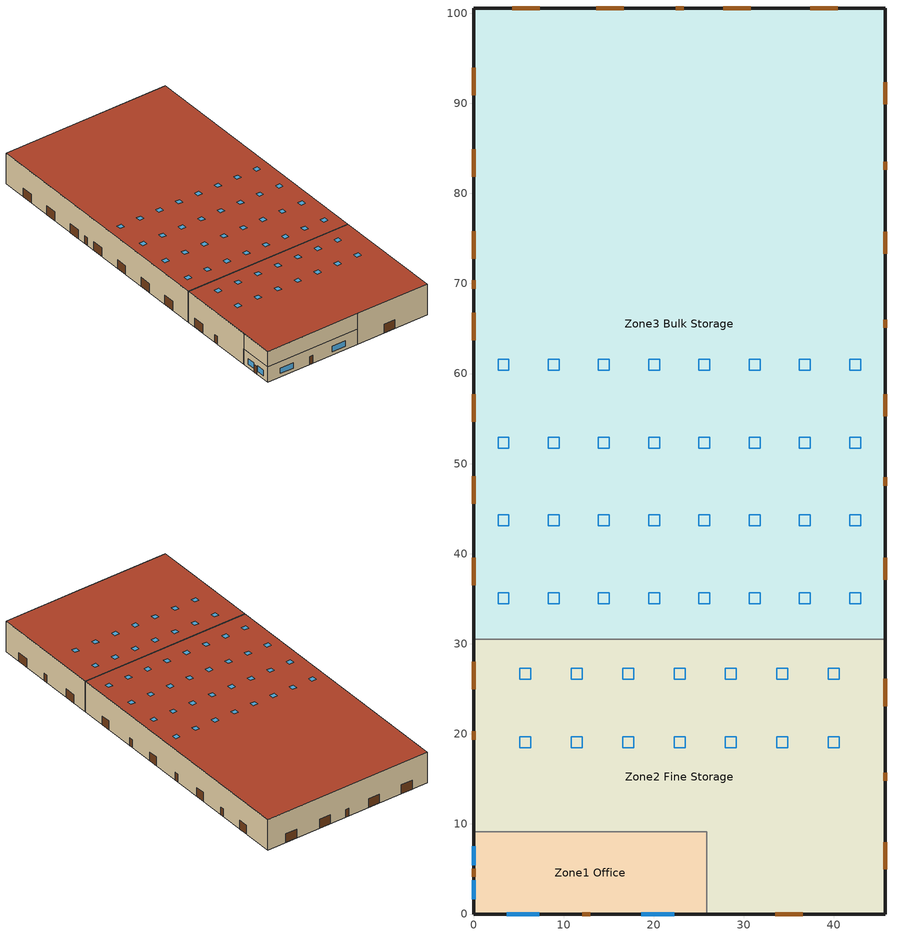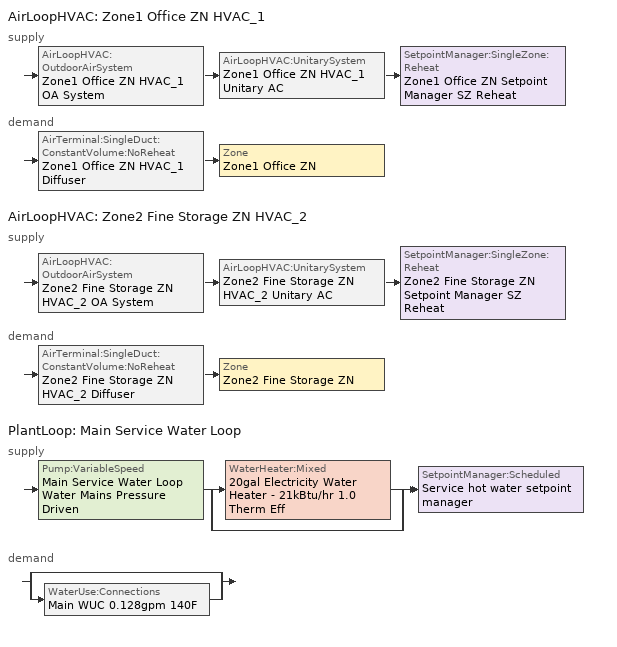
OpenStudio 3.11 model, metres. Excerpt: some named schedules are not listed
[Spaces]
Zone3 Bulk Storage
 floor ground (Foundation F 1.26W/m*K Perim 185.92m Area 3204.84m2): 45.72,100.58 45.72,30.48 0,30.48 0,100.58 z0
 wall outside: 45.72,30.48 45.72,100.58 0,100.58 0,30.48 z0:8.53
 wall to Zone2 Fine Storage: 45.72,30.48 0,30.48 z0:8.53
 door: 0,93.95 0,90.9 / 0,84.88 0,81.83 / 0,75.82 0,72.77 / 0,66.75 0,63.7 / 0,57.68 0,54.63 / 0,48.61 0,45.57 / 0,39.55 0,36.5 / 45.72,37.09 45.72,39.53 / 45.72,55.27 45.72,57.71 / 45.72,73.32 45.72,75.75 / 45.72,89.89 45.72,92.33 / 40.44,100.58 37.39,100.58 / 30.77,100.58 27.72,100.58 / 16.69,100.58 13.64,100.58 / 7.32,100.58 4.27,100.58 z0:2.44; 45.72,47.55 45.72,48.46 / 45.72,65.07 45.72,65.99 / 45.72,82.6 45.72,83.51 / 23.35,100.58 22.44,100.58 / 0,70.35 0,69.43 z0:2.13
 roof outside: 45.72,30.48 45.72,100.58 0,100.58 0,30.48 z8.53
 skylight: 37.4,51.71 37.4,52.93 36.18,52.93 36.18,51.71 z8.53; 9.51,51.71 9.51,52.93 8.29,52.93 8.29,51.71 z8.53; 42.97,60.35 42.97,61.57 41.76,61.57 41.76,60.35 z8.53; 20.66,34.44 20.66,35.66 19.44,35.66 19.44,34.44 z8.53; 42.97,43.08 42.97,44.3 41.76,44.3 41.76,43.08 z8.53; 26.24,51.71 26.24,52.93 25.02,52.93 25.02,51.71 z8.53; 20.66,43.08 20.66,44.3 19.44,44.3 19.44,43.08 z8.53; 31.82,34.44 31.82,35.66 30.6,35.66 30.6,34.44 z8.53; 31.82,60.35 31.82,61.57 30.6,61.57 30.6,60.35 z8.53; 26.24,34.44 26.24,35.66 25.02,35.66 25.02,34.44 z8.53; 15.09,34.44 15.09,35.66 13.87,35.66 13.87,34.44 z8.53; 9.51,34.44 9.51,35.66 8.29,35.66 8.29,34.44 z8.53; 37.4,34.44 37.4,35.66 36.18,35.66 36.18,34.44 z8.53; 15.09,51.71 15.09,52.93 13.87,52.93 13.87,51.71 z8.53; 31.82,43.08 31.82,44.3 30.6,44.3 30.6,43.08 z8.53; 37.4,60.35 37.4,61.57 36.18,61.57 36.18,60.35 z8.53; 42.97,51.71 42.97,52.93 41.76,52.93 41.76,51.71 z8.53; 42.97,34.44 42.97,35.66 41.76,35.66 41.76,34.44 z8.53; 20.66,60.35 20.66,61.57 19.44,61.57 19.44,60.35 z8.53; 26.24,43.08 26.24,44.3 25.02,44.3 25.02,43.08 z8.53; 3.93,51.71 3.93,52.93 2.71,52.93 2.71,51.71 z8.53; 9.51,43.08 9.51,44.3 8.29,44.3 8.29,43.08 z8.53; 9.51,60.35 9.51,61.57 8.29,61.57 8.29,60.35 z8.53; 3.93,43.08 3.93,44.3 2.71,44.3 2.71,43.08 z8.53; 3.93,34.44 3.93,35.66 2.71,35.66 2.71,34.44 z8.53; 20.66,51.71 20.66,52.93 19.44,52.93 19.44,51.71 z8.53; 15.09,43.08 15.09,44.3 13.87,44.3 13.87,43.08 z8.53; 37.4,43.08 37.4,44.3 36.18,44.3 36.18,43.08 z8.53; 31.82,51.71 31.82,52.93 30.6,52.93 30.6,51.71 z8.53; 3.93,60.35 3.93,61.57 2.71,61.57 2.71,60.35 z8.53; 15.09,60.35 15.09,61.57 13.87,61.57 13.87,60.35 z8.53; 26.24,60.35 26.24,61.57 25.02,61.57 25.02,60.35 z8.53
Zone2 Fine Storage
 floor to Zone1 Office: 0,0 0,9.14 25.91,9.14 25.91,0 z4.27
 floor ground (Foundation F 1.26W/m*K Perim 71.62m Area 1156.53m2): 45.72,30.48 45.72,0 25.91,0 25.91,9.14 0,9.14 0,30.48 z0
 wall outside: 0,30.48 0,9.14 / 25.91,0 45.72,0 45.72,30.48 z0:8.53; 0,9.14 0,0 25.91,0 z4.27:8.53
 wall to Zone1 Office: 0,9.14 25.91,9.14 25.91,0 z0:4.27
 door: 33.48,0 36.53,0 / 45.72,4.94 45.72,7.99 / 45.72,23.09 45.72,26.14 / 0,28.02 0,24.97 z0:2.44; 0,20.27 0,19.35 / 45.72,14.78 45.72,15.7 z0:2.13
 roof outside: 45.72,0 45.72,30.48 0,30.48 0,0 z8.53
 skylight: 40.61,26.06 40.61,27.28 39.4,27.28 39.4,26.06 z8.53; 17.75,26.06 17.75,27.28 16.54,27.28 16.54,26.06 z8.53; 17.75,18.44 17.75,19.66 16.54,19.66 16.54,18.44 z8.53; 40.61,18.44 40.61,19.66 39.4,19.66 39.4,18.44 z8.53; 6.32,26.06 6.32,27.28 5.11,27.28 5.11,26.06 z8.53; 12.04,26.06 12.04,27.28 10.82,27.28 10.82,26.06 z8.53; 23.47,18.44 23.47,19.66 22.25,19.66 22.25,18.44 z8.53; 6.32,18.44 6.32,19.66 5.11,19.66 5.11,18.44 z8.53; 29.18,26.06 29.18,27.28 27.97,27.28 27.97,26.06 z8.53; 23.47,26.06 23.47,27.28 22.25,27.28 22.25,26.06 z8.53; 29.18,18.44 29.18,19.66 27.97,19.66 27.97,18.44 z8.53; 34.9,26.06 34.9,27.28 33.68,27.28 33.68,26.06 z8.53; 12.04,18.44 12.04,19.66 10.82,19.66 10.82,18.44 z8.53; 34.9,18.44 34.9,19.66 33.68,19.66 33.68,18.44 z8.53
Zone1 Office
 floor ground (Foundation F 1.26W/m*K Perim 35.05m Area 236.88m2): 25.91,9.14 25.91,0 0,0 0,9.14 z0
 wall outside: 0,9.14 0,0 25.91,0 z0:4.27
 window: 0,7.52 0,5.39 / 18.59,0 22.25,0 / 3.66,0 7.31,0 / 0,3.76 0,1.62 z0.91:2.44
 door: 12.04,0 12.95,0 / 0,5.03 0,4.11 z0:2.13
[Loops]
AirLoopHVAC 'Zone1 Office ZN HVAC_1'
 supply: AirLoopHVAC:OutdoorAirSystem 'Zone1 Office ZN HVAC_1 OA System' > AirLoopHVAC:UnitarySystem 'Zone1 Office ZN HVAC_1 Unitary AC' > SetpointManager:SingleZone:Reheat 'Zone1 Office ZN Setpoint Manager SZ Reheat'
 demand: AirTerminal:SingleDuct:ConstantVolume:NoReheat 'Zone1 Office ZN HVAC_1 Diffuser' > Zone 'Zone1 Office ZN'
AirLoopHVAC 'Zone2 Fine Storage ZN HVAC_2'
 supply: AirLoopHVAC:OutdoorAirSystem 'Zone2 Fine Storage ZN HVAC_2 OA System' > AirLoopHVAC:UnitarySystem 'Zone2 Fine Storage ZN HVAC_2 Unitary AC' > SetpointManager:SingleZone:Reheat 'Zone2 Fine Storage ZN Setpoint Manager SZ Reheat'
 demand: AirTerminal:SingleDuct:ConstantVolume:NoReheat 'Zone2 Fine Storage ZN HVAC_2 Diffuser' > Zone 'Zone2 Fine Storage ZN'
PlantLoop 'Main Service Water Loop'
 supply: Pump:VariableSpeed 'Main Service Water Loop Water Mains Pressure Driven' > split
  | WaterHeater:Mixed '20gal Electricity Water Heater - 21kBtu/hr 1.0 Therm Eff'
  | bypass
  join > SetpointManager:Scheduled 'Service hot water setpoint manager'
 demand: split
  | bypass
  | WaterUse:Connections 'Main WUC 0.128gpm 140F'
[ClimateZones]
Climate Zone Institution Name 1=ASHRAE; Climate Zone Document Name 1=ANSI/ASHRAE Standard 169; Climate Zone Document Year 1=2006; Climate Zone Value 1=3A
[Building]
-Warehouse-ASHRAE 169-2013-3A created: 2026-08-11 16:37:58 -0400: North Axis {deg}=90; Default Construction Set=90.1-2010 - Warehouse - ASHRAE 169-2013-3A; Standards Number of Stories=1; Standards Number of Above Ground Stories=1; Standards Building Type=Warehouse
[Site]
Atlanta-Hartsfield Jackson Intl AP_GA_USA: Latitude {deg}=33.63; Longitude {deg}=-84.43; Time Zone {hr}=-5; Elevation {m}=308
[SizingPeriod:DesignDay] Barometric Pressure {Pa}=97621; Rain Indicator=No; Snow Indicator=No; Day of Month=21; Daylight Saving Time Indicator=No; Humidity Condition Type=Wetbulb; Dry-Bulb Temperature Range Modifier Type=DefaultMultipliers
Name | Maximum Dry-Bulb Temperature {C} | Daily Dry-Bulb Temperature Range {deltaC} | Wind Speed {m/s} | Wind Direction {deg} | Month | Day Type | Wetbulb or DewPoint at Maximum Dry-Bulb {C} | Solar Model Indicator | ASHRAE Clear Sky Optical Depth for Beam Irradiance | ASHRAE Clear Sky Optical Depth for Diffuse Irradiance | Sky Clearness
Atlanta-Hartsfield.Jackson.Intl.AP_GA_USA Ann Clg .4% Condns DB=>MWB | 34.4 | 9.5 | 4 | 300 | 7 | SummerDesignDay | 23.5 | ASHRAETau | 0.556 | 1.779
Atlanta-Hartsfield.Jackson.Intl.AP_GA_USA Ann Clg .4% Condns WB=>MDB | 31.2 | 9.5 | 4 | 300 | 7 | SummerDesignDay | 25.1 | ASHRAETau | 0.556 | 1.779
Atlanta-Hartsfield.Jackson.Intl.AP_GA_USA Ann Htg 99.6% Condns DB | -6.3 | 0 | 5.3 | 320 | 1 | WinterDesignDay | -6.3 | ASHRAEClearSky |  |  | 0
[Site:WaterMainsTemperature]
Calculation Method=Correlation; Annual Average Outdoor Air Temperature {C}=16.6; Maximum Difference In Monthly Average Outdoor Air Temperatures {deltaC}=22.5; Temperature Multiplier=1; Temperature Offset {deltaC}=0
[Site:GroundTemperature:Shallow]
10.8, 7.3, 6.4, 7.2, 11.9, 17.2, 22.2, 25.8, 26.8, 25.1, 21.1, 15.9
[Site:GroundTemperature:Deep]
16, 13.5, 11.9, 11.4, 12.4, 14.5, 17.1, 19.6, 21.4, 21.8, 20.8, 18.7
[Site:GroundTemperature:FCfactorMethod]
January Ground Temperature {C}=16; February Ground Temperature {C}=11.9; March Ground Temperature {C}=7.7; April Ground Temperature {C}=4; May Ground Temperature {C}=7.9; June Ground Temperature {C}=13.8; July Ground Temperature {C}=17.2; August Ground Temperature {C}=20.8; September Ground Temperature {C}=24.8; October Ground Temperature {C}=26.1; November Ground Temperature {C}=26.5; December Ground Temperature {C}=22.5
[Material:NoMass] Thermal Absorptance=0.9; Solar Absorptance=0.7
Name | Roughness | Thermal Resistance {m2-K/W} | Visible Absorptance
CP02 CARPET PAD | VeryRough | 0.21648 | 0.8
Typical Insulation R-6.78; Typical Insulation R-6.78 1; Typical Insulation R-6.78 2; Typical Insulation R-6.78 3 | Smooth | 1.19347 | 0.7
Typical Carpet Pad | Smooth | 0.21648 | 0.8
Typical Insulation R-7.55; Typical Insulation R-7.55 1 | Smooth | 1.3294 | 0.7
Typical Insulation R-9.53; Typical Insulation R-9.53 1 | Smooth | 1.67819 | 0.7
Typical Insulation R-0.58; Typical Insulation R-0.58 1; Typical Insulation R-0.58 2; Typical Insulation R-0.58 3 | Smooth | 0.101892 | 0.7
Typical Insulation R-0.01; Typical Insulation R-0.01 1; Typical Insulation R-0.01 2; Typical Insulation R-0.01 3 | Smooth | 0.001 | 0.7
Typical Insulation R-10.6; Typical Insulation R-10.6 1 | Smooth | 1.86745 | 0.7
Typical Insulation R-17.4; Typical Insulation R-17.4 1 | Smooth | 3.06462 | 0.7
[Material]
Name | Roughness | Thickness {m} | Conductivity {W/m-K} | Density {kg/m3} | Specific Heat {J/kg-K} | Thermal Absorptance | Solar Absorptance | Visible Absorptance
100mm Normalweight concrete floor | MediumSmooth | 0.1016 | 2.31 | 2322 | 832
G01 13mm gypsum board | Smooth | 0.0127 | 0.16 | 800 | 1090 | 0.9 | 0.7 | 0.5
4 in. Normalweight Concrete Floor | MediumRough | 0.1016 | 2.31 | 2322 | 832 | 0.9 | 0.7 | 0.7
Metal Siding | Smooth | 0.0015 | 44.96 | 7688.86 | 410 | 0.9 | 0.7 | 0.7
1/2IN Gypsum | Smooth | 0.0127 | 0.16 | 784.9 | 830 | 0.9 | 0.4 | 0.4
Metal Roof Surface | Smooth | 0.0008 | 45.28 | 7824 | 500 | 0.9 | 0.7 | 0.7
6 in. Normalweight Concrete Floor | MediumRough | 0.1524 | 2.31 | 2322 | 832 | 0.9 | 0.7 | 0.7
8 in. Concrete Block Basement Wall | MediumRough | 0.2032 | 1.326 | 1842 | 912 | 0.9 | 0.7 | 0.7
G05 25mm wood | MediumSmooth | 0.0254 | 0.15 | 608 | 1630 | 0.9 | 0.5 | 0.5
Std Wood 6inch | MediumSmooth | 0.15 | 0.12 | 540 | 1210 | 0.9 | 0.7 | 0.7
[Construction:FfactorGroundFloor] F-Factor {W/m-K}=1.26344
Name | Area {m2} | PerimeterExposed {m}
Foundation F 1.26W/m*K Perim 35.05m Area 236.88m2 | 236.88 | 35.0503
Foundation F 1.26W/m*K Perim 71.62m Area 1156.53m2 | 1156.53 | 71.6245
Foundation F 1.26W/m*K Perim 185.92m Area 3204.84m2 | 3204.84 | 185.919
[DefaultConstructionSet] Interior Partition Construction=Typical Interior Partition
Name | Default Exterior Surface Constructions | Default Interior Surface Constructions | Default Ground Contact Surface Constructions | Default Exterior SubSurface Constructions | Default Interior SubSurface Constructions
90.1-2010 - Warehouse - ASHRAE 169-2013-3A | Default Surface Constructions 1 | Default Surface Constructions 2 | Default Surface Constructions 3 | Default Sub Surface Constructions 1 | Default Sub Surface Constructions 2
90.1-2010 - Warehouse - Bulk - ASHRAE 169-2013-3A | Default Surface Constructions 4 | Default Surface Constructions 5 | Default Surface Constructions 6 | Default Sub Surface Constructions 3 | Default Sub Surface Constructions 4
90.1-2010 - Warehouse - Fine - ASHRAE 169-2013-3A | Default Surface Constructions 7 | Default Surface Constructions 8 | Default Surface Constructions 9 | Default Sub Surface Constructions 5 | Default Sub Surface Constructions 6
90.1-2010 - Warehouse - Office - ASHRAE 169-2013-3A | Default Surface Constructions 10 | Default Surface Constructions 11 | Default Surface Constructions 12 | Default Sub Surface Constructions 7 | Default Sub Surface Constructions 8
[DefaultSurfaceConstructions]
Name | Floor Construction | Wall Construction | Roof Ceiling Construction
Default Surface Constructions 1 | Typical Insulated Exterior Mass Floor R-9.35 | Typical Insulated Metal Building Wall R-8.85 | Typical Insulated Metal Building Roof R-10.31
Default Surface Constructions 2; Default Surface Constructions 5; Default Surface Constructions 8; Default Surface Constructions 11 | Typical Interior Floor | Typical Interior Wall | Typical Interior Ceiling
Default Surface Constructions 3; Default Surface Constructions 6; Default Surface Constructions 9; Default Surface Constructions 12 | ext-slab | Typical Insulated Basement Mass Wall
Default Surface Constructions 4 | Typical Insulated Exterior Mass Floor R-9.35 1 | Typical Insulated Metal Building Wall R-8.85 1 | Typical Insulated Metal Building Roof R-10.31 1
Default Surface Constructions 7 | Typical Insulated Exterior Mass Floor R-9.35 2 | Typical Insulated Metal Building Wall R-11.9 | Typical Insulated Metal Building Roof R-18.18
Default Surface Constructions 10 | Typical Insulated Exterior Mass Floor R-9.35 3 | Typical Insulated Metal Building Wall R-11.9 1 | Typical Insulated Metal Building Roof R-18.18 1
[Construction]
Typical Insulated Exterior Mass Floor R-9.35: Typical Insulation R-6.78, 4 in. Normalweight Concrete Floor, Typical Carpet Pad
Typical Insulated Metal Building Wall R-8.85: Metal Siding, Typical Insulation R-7.55, 1/2IN Gypsum
Typical Insulated Metal Building Roof R-10.31: Metal Roof Surface, Typical Insulation R-9.53
Typical Interior Floor: 100mm Normalweight concrete floor, CP02 CARPET PAD
Typical Interior Wall: G01 13mm gypsum board, G01 13mm gypsum board
Typical Interior Ceiling: CP02 CARPET PAD, 100mm Normalweight concrete floor
ext-slab: 6 in. Normalweight Concrete Floor
Typical Insulated Basement Mass Wall: 8 in. Concrete Block Basement Wall
U 0.65 SHGC 0.25 Simple Glazing: U 0.65 SHGC 0.25 Simple Glazing
Typical Uninsulated Swinging Door R-1.43: Typical Insulation R-0.58
Typical Overhead Door R-0.86: Typical Insulation R-0.01
U 1.17 SHGC 0.39 Simple Glazing: U 1.17 SHGC 0.39 Simple Glazing
Typical Interior Window: Clear 3mm
Typical Interior Door; Typical Interior Partition: G05 25mm wood
Typical Insulated Exterior Mass Floor R-9.35 1: Typical Insulation R-6.78 1, 4 in. Normalweight Concrete Floor, Typical Carpet Pad
Typical Insulated Metal Building Wall R-8.85 1: Metal Siding, Typical Insulation R-7.55 1, 1/2IN Gypsum
Typical Insulated Metal Building Roof R-10.31 1: Metal Roof Surface, Typical Insulation R-9.53 1
Typical Uninsulated Swinging Door R-1.43 1: Typical Insulation R-0.58 1
Typical Overhead Door R-0.86 1: Typical Insulation R-0.01 1
Typical Insulated Exterior Mass Floor R-9.35 2: Typical Insulation R-6.78 2, 4 in. Normalweight Concrete Floor, Typical Carpet Pad
Typical Insulated Metal Building Wall R-11.9: Metal Siding, Typical Insulation R-10.6, 1/2IN Gypsum
Typical Insulated Metal Building Roof R-18.18: Metal Roof Surface, Typical Insulation R-17.4
Typical Uninsulated Swinging Door R-1.43 2: Typical Insulation R-0.58 2
Typical Overhead Door R-0.86 2: Typical Insulation R-0.01 2
Typical Insulated Exterior Mass Floor R-9.35 3: Typical Insulation R-6.78 3, 4 in. Normalweight Concrete Floor, Typical Carpet Pad
Typical Insulated Metal Building Wall R-11.9 1: Metal Siding, Typical Insulation R-10.6 1, 1/2IN Gypsum
Typical Insulated Metal Building Roof R-18.18 1: Metal Roof Surface, Typical Insulation R-17.4 1
Typical Uninsulated Swinging Door R-1.43 3: Typical Insulation R-0.58 3
Typical Overhead Door R-0.86 3: Typical Insulation R-0.01 3
InteriorFurnishings: Std Wood 6inch
[DefaultSubSurfaceConstructions]
Name | Fixed Window Construction | Operable Window Construction | Door Construction | Overhead Door Construction | Skylight Construction | Tubular Daylight Dome Construction | Tubular Daylight Diffuser Construction
Default Sub Surface Constructions 1 | U 0.65 SHGC 0.25 Simple Glazing | U 0.65 SHGC 0.25 Simple Glazing | Typical Uninsulated Swinging Door R-1.43 | Typical Overhead Door R-0.86 | U 1.17 SHGC 0.39 Simple Glazing | Typical Interior Window | Typical Interior Window
Default Sub Surface Constructions 2; Default Sub Surface Constructions 4; Default Sub Surface Constructions 6; Default Sub Surface Constructions 8 | Typical Interior Window | Typical Interior Window | Typical Interior Door
Default Sub Surface Constructions 3 | U 0.65 SHGC 0.25 Simple Glazing | U 0.65 SHGC 0.25 Simple Glazing | Typical Uninsulated Swinging Door R-1.43 1 | Typical Overhead Door R-0.86 1 | U 1.17 SHGC 0.39 Simple Glazing | Typical Interior Window | Typical Interior Window
Default Sub Surface Constructions 5 | U 0.65 SHGC 0.25 Simple Glazing | U 0.65 SHGC 0.25 Simple Glazing | Typical Uninsulated Swinging Door R-1.43 2 | Typical Overhead Door R-0.86 2 | U 1.17 SHGC 0.39 Simple Glazing | Typical Interior Window | Typical Interior Window
Default Sub Surface Constructions 7 | U 0.65 SHGC 0.25 Simple Glazing | U 0.65 SHGC 0.25 Simple Glazing | Typical Uninsulated Swinging Door R-1.43 3 | Typical Overhead Door R-0.86 3 | U 1.17 SHGC 0.39 Simple Glazing | Typical Interior Window | Typical Interior Window
[WindowMaterial:SimpleGlazingSystem] Visible Transmittance=0.81
Name | U-Factor {W/m2-K} | Solar Heat Gain Coefficient
U 0.65 SHGC 0.25 Simple Glazing | 3.69087 | 0.25
U 1.17 SHGC 0.39 Simple Glazing | 6.64357 | 0.39
[WindowMaterial:Glazing]
Clear 3mm: Optical Data Type=SpectralAverage; Thickness {m}=0.003; Solar Transmittance at Normal Incidence=0.837; Front Side Solar Reflectance at Normal Incidence=0.075; Back Side Solar Reflectance at Normal Incidence=0.075; Visible Transmittance at Normal Incidence=0.898; Front Side Visible Reflectance at Normal Incidence=0.081; Back Side Visible Reflectance at Normal Incidence=0.081; Infrared Transmittance at Normal Incidence=0; Front Side Infrared Hemispherical Emissivity=0.84; Back Side Infrared Hemispherical Emissivity=0.84; Conductivity {W/m-K}=0.9; Dirt Correction Factor for Solar and Visible Transmittance=1; Solar Diffusing=No
[Space] Building Story=Building Story 1; Part of Total Floor Area=Yes
Name | Space Type | Thermal Zone
Zone3 Bulk Storage | Warehouse Bulk | Zone3 Bulk Storage ZN
Zone2 Fine Storage | Warehouse Fine | Zone2 Fine Storage ZN
Zone1 Office | Warehouse Office | Zone1 Office ZN
[BuildingStory]
Building Story 1: Nominal Z Coordinate {m}=0
[SpaceType] Standards Building Type=Warehouse
Name | Default Construction Set | Default Schedule Set | Design Specification Outdoor Air Object | Standards Space Type
Warehouse Bulk | 90.1-2010 - Warehouse - Bulk - ASHRAE 169-2013-3A | Warehouse Bulk Schedule Set | Warehouse Bulk Ventilation | Bulk
Warehouse Fine | 90.1-2010 - Warehouse - Fine - ASHRAE 169-2013-3A | Warehouse Fine Schedule Set | Warehouse Fine Ventilation | Fine
Warehouse Office | 90.1-2010 - Warehouse - Office - ASHRAE 169-2013-3A | Warehouse Office Schedule Set | Warehouse Office Ventilation | Office
[Lights:Definition] Design Level Calculation Method=Watts/Area; Fraction Visible=0.18; Return Air Fraction=0
Name | Watts per Space Floor Area {W/m2} | Fraction Radiant
Warehouse Bulk Lights Definition | 6.24307 | 0.42
Warehouse Fine Lights Definition | 10.2257 | 0.42
Warehouse Office Lights Definition | 9.68752 | 0.37
[Lights] Fraction Replaceable=1
Name | Lights Definition | Space or SpaceType
Warehouse Bulk Lights | Warehouse Bulk Lights Definition | Warehouse Bulk
Warehouse Fine Lights | Warehouse Fine Lights Definition | Warehouse Fine
Warehouse Office Lights | Warehouse Office Lights Definition | Warehouse Office
[ElectricEquipment:Definition] Design Level Calculation Method=Watts/Area; Fraction Latent=0; Fraction Radiant=0; Fraction Lost=0
Name | Watts per Space Floor Area {W/m2}
Warehouse Bulk Elec Equip Definition | 2.55842
Warehouse Office Elec Equip Definition | 8.07293
[ElectricEquipment]
Name | Electric Equipment Definition | Space or SpaceType
Warehouse Bulk Elec Equip | Warehouse Bulk Elec Equip Definition | Warehouse Bulk
Warehouse Office Elec Equip | Warehouse Office Elec Equip Definition | Warehouse Office
[DesignSpecification:OutdoorAir] Outdoor Air Method=Sum; Outdoor Air Flow per Floor Area {m3/s-m2}=0.0003048
Name | Outdoor Air Flow per Person {m3/s-person}
Warehouse Bulk Ventilation; Warehouse Fine Ventilation
Warehouse Office Ventilation | 0.00235974
[DefaultScheduleSet] Number of People Schedule=Warehouse BLDG_OCC_SCH; People Activity Level Schedule=Warehouse Office Activity Schedule
Name | Lighting Schedule | Electric Equipment Schedule
Warehouse Bulk Schedule Set; Warehouse Fine Schedule Set | Warehouse BLDG_LIGHT_STORAGE_SCH | Warehouse Bldg Equip
Warehouse Office Schedule Set | Warehouse BLDG_LIGHT_OFFICE_SCH_2010 | Warehouse Office_Plug_SCH
[ThermostatSetpoint:DualSetpoint]
Name | Heating Setpoint Temperature Schedule | Cooling Setpoint Temperature Schedule
Warehouse Office Thermostat 1 | Warehouse HtgSetp | Warehouse ClgSetp
Warehouse Fine Thermostat 1 | Warehouse Fine Storage Heating Setpoint Schedule | Warehouse Fine Storage Cooling Setpoint Schedule
Warehouse Bulk Thermostat 1 | Warehouse Bulk Storage Heating Setpoint Schedule | Warehouse ClgSetp BulkStorage
[People:Definition]
Warehouse Office People Definition: Number of People Calculation Method=People/Area; People per Space Floor Area {person/m2}=0.0210973; Fraction Radiant=0.3; Thermal Comfort Model Type 1=AdaptiveASH55
[People]
Warehouse Office People: People Definition=Warehouse Office People Definition; Space or SpaceType=Warehouse Office; Work Efficiency Schedule=Work Efficiency Schedule; Clothing Insulation Calculation Method=ClothingInsulationSchedule; Clothing Insulation Schedule=Clothing Schedule; Air Velocity Schedule=Air Velocity Schedule; Multiplier=1
[SpaceInfiltration:DesignFlowRate] Density Basis=Outdoor
Name | Space or SpaceType | Schedule | Design Flow Rate Calculation Method | Flow per Exterior Surface Area {m3/s-m2} | Constant Term Coefficient | Temperature Term Coefficient | Velocity Term Coefficient | Velocity Squared Term Coefficient | Design Flow Rate {m3/s}
Zone1 Office HVAC On Infiltration | Zone1 Office | Infiltration HVAC On Schedule | Flow/ExteriorArea | 0.000570329 | 0.0037 | 0.005 | 0 | 0.046
Zone1 Office HVAC Off Infiltration | Zone1 Office | Infiltration HVAC Off Schedule | Flow/ExteriorArea | 0.000570329 | 0 | 0.0097 | 0 | 0.0596
Zone2 Fine Storage HVAC On Infiltration | Zone2 Fine Storage | Infiltration HVAC On Schedule | Flow/ExteriorArea | 0.000570329 | 0.0037 | 0.005 | 0 | 0.046
Zone2 Fine Storage HVAC Off Infiltration | Zone2 Fine Storage | Infiltration HVAC Off Schedule | Flow/ExteriorArea | 0.000570329 | 0 | 0.0097 | 0 | 0.0596
Zone3 Bulk Storage HVAC On Infiltration | Zone3 Bulk Storage | Infiltration HVAC On Schedule | Flow/ExteriorArea | 0.000570329 | 0.0037 | 0.005 | 0 | 0.046
Zone3 Bulk Storage HVAC Off Infiltration | Zone3 Bulk Storage | Infiltration HVAC Off Schedule | Flow/ExteriorArea | 0.000570329 | 0 | 0.0097 | 0 | 0.0596
2.95 80.0 ft2 metal coiling Door Infiltration | Zone3 Bulk Storage | Warehouse INFIL_Door_Opening_SCH | Flow/Space |  | 0 | 0 | 0.224 | 0 | 0.0549469
8.85 80.0 ft2 rollup Door Infiltration | Zone3 Bulk Storage | Warehouse INFIL_Door_Opening_SCH | Flow/Space |  | 0 | 0 | 0.224 | 0 | 0.0149855
3.2 80.0 ft2 open Door Infiltration | Zone3 Bulk Storage | Warehouse INFIL_Door_Opening_SCH | Flow/Space |  | 0 | 0 | 0.224 | 0 | 0.132584
[ThermalZone] Use Ideal Air Loads=No
Name | Primary Daylighting Control | Fraction of Zone Controlled by Primary Daylighting Control | Secondary Daylighting Control | Fraction of Zone Controlled by Secondary Daylighting Control | Thermostat
Zone1 Office ZN | Zone1 Office Daylt Sensor 1 | 0.085 | Zone1 Office Daylt Sensor 2 | 0.085 | Warehouse Office Thermostat 1
Zone2 Fine Storage ZN | Zone2 Fine Storage Daylt Sensor 1 | 0.428 |  |  | Warehouse Fine Thermostat 1
Zone3 Bulk Storage ZN | Zone3 Bulk Storage Daylt Sensor 1 | 0.529 |  |  | Warehouse Bulk Thermostat 1
[Sizing:Zone] Zone Cooling Design Supply Air Temperature Input Method=SupplyAirTemperature; Zone Cooling Design Supply Air Temperature Difference {deltaC}=11.11; Zone Heating Design Supply Air Temperature Input Method=SupplyAirTemperature; Zone Heating Design Supply Air Temperature {C}=50; Zone Heating Design Supply Air Temperature Difference {deltaC}=11.11; Zone Cooling Design Supply Air Humidity Ratio {kg-H2O/kg-air}=0.0085; Zone Heating Design Supply Air Humidity Ratio {kg-H2O/kg-air}=0.008; Cooling Design Air Flow Method=DesignDay; Heating Design Air Flow Method=DesignDay; Heating Maximum Air Flow Fraction=1; Account for Dedicated Outdoor Air System=No; Dedicated Outdoor Air System Control Strategy=NeutralSupplyAir; Dedicated Outdoor Air Low Setpoint Temperature for Design {C}=autosize; Dedicated Outdoor Air High Setpoint Temperature for Design {C}=autosize; Zone Load Sizing Method=Sensible Load Only No Latent Load; Zone Latent Cooling Design Supply Air Humidity Ratio Input Method=HumidityRatioDifference; Zone Cooling Design Supply Air Humidity Ratio Difference {kgWater/kgDryAir}=0.005; Zone Latent Heating Design Supply Air Humidity Ratio Input Method=HumidityRatioDifference; Zone Humidification Design Supply Air Humidity Ratio Difference {kgWater/kgDryAir}=0.005; Sizing Option=Coincident; Heating Coil Sizing Method=None; Maximum Heating Capacity To Cooling Load Sizing Ratio {W/W}=1
Name | Zone Cooling Design Supply Air Temperature {C}
Zone1 Office ZN; Zone2 Fine Storage ZN | 12.7778
Zone3 Bulk Storage ZN | 14
[Zone equipment]
Zone1 Office ZN: Zone1 Office ZN HVAC_1 Diffuser
Zone2 Fine Storage ZN: Zone2 Fine Storage ZN HVAC_2 Diffuser
Zone3 Bulk Storage ZN: Zone3 Bulk Storage ZN Unit Heater, Zone3 Bulk Storage ZN Ventilation, Zone3 Bulk Storage ZN Ventilation 1
[AirLoopHVAC] Availability Schedule=Warehouse FanSched; Design Supply Air Flow Rate {m3/s}=autosize; Design Return Air Flow Fraction of Supply Air Flow=1
Zone1 Office ZN HVAC_1; Zone2 Fine Storage ZN HVAC_2
[Sizing:System] Type of Load to Size On=Sensible; Design Outdoor Air Flow Rate {m3/s}=Autosize; Central Heating Maximum System Air Flow Ratio=1; Preheat Design Temperature {C}=7.22222; Preheat Design Humidity Ratio {kg-H2O/kg-Air}=0.008; Precool Design Temperature {C}=12.7778; Precool Design Humidity Ratio {kg-H2O/kg-Air}=0.008; Central Cooling Design Supply Air Temperature {C}=12.7778; Central Heating Design Supply Air Temperature {C}=50; Sizing Option=Coincident; 100% Outdoor Air in Cooling=No; 100% Outdoor Air in Heating=No; Central Cooling Design Supply Air Humidity Ratio {kg-H2O/kg-Air}=0.0085; Central Heating Design Supply Air Humidity Ratio {kg-H2O/kg-Air}=0.008; Cooling Design Air Flow Method=DesignDay; Heating Design Air Flow Method=DesignDay; System Outdoor Air Method=ZoneSum; Zone Maximum Outdoor Air Fraction=1; Cooling Supply Air Flow Rate Per Floor Area {m3/s-m2}=0.00996765; Cooling Fraction of Autosized Cooling Supply Air Flow Rate=1; Cooling Supply Air Flow Rate Per Unit Cooling Capacity {m3/s-W}=3.94755e-05; Heating Supply Air Flow Rate Per Floor Area {m3/s-m2}=0.00996765; Heating Fraction of Autosized Heating Supply Air Flow Rate=1; Heating Fraction of Autosized Cooling Supply Air Flow Rate=1; Heating Supply Air Flow Rate Per Unit Heating Capacity {m3/s-W}=3.15882e-05; Cooling Design Capacity Method=CoolingDesignCapacity; Cooling Design Capacity {W}=autosize; Cooling Design Capacity Per Floor Area {W/m2}=234.7; Fraction of Autosized Cooling Design Capacity=1; Heating Design Capacity Method=HeatingDesignCapacity; Heating Design Capacity {W}=autosize; Heating Design Capacity Per Floor Area {W/m2}=157; Fraction of Autosized Heating Design Capacity=1; Central Cooling Capacity Control Method=OnOff; Occupant Diversity=autosize; Heating Coil Sizing Method=None; Maximum Heating Capacity To Cooling Capacity Sizing Ratio {W/W}=1
Zone1 Office ZN HVAC_1; Zone2 Fine Storage ZN HVAC_2
[SetpointManager:SingleZone:Reheat] Minimum Supply Air Temperature {C}=12.7778; Maximum Supply Air Temperature {C}=50
Name | Control Zone | Setpoint Node or NodeList
Zone1 Office ZN Setpoint Manager SZ Reheat | Zone1 Office ZN | Zone1 Office ZN HVAC_1 Supply Outlet Node
Zone2 Fine Storage ZN Setpoint Manager SZ Reheat | Zone2 Fine Storage ZN | Zone2 Fine Storage ZN HVAC_2 Supply Outlet Node
[Coil:Heating:Gas] Gas Burner Efficiency=0.8; Nominal Capacity {W}=AutoSize; On Cycle Parasitic Electric Load {W}=0; Off Cycle Parasitic Gas Load {W}=0
Name | Availability Schedule
Zone1 Office ZN HVAC_1 Gas Htg Coil 137kBtu/hr 0.8 Thermal Eff; Zone2 Fine Storage ZN HVAC_2 Gas Htg Coil 512kBtu/hr 0.8 Thermal Eff | Always On Discrete
Zone3 Bulk Storage ZN UnitHeater Gas Htg Coil 456kBtu/hr 0.8 Thermal Eff | Always On
[Coil:Heating:Electric] Availability Schedule=Always Off Discrete; Efficiency=1; Nominal Capacity {W}=0
Zone1 Office ZN HVAC_1 No Heat; Zone2 Fine Storage ZN HVAC_2 No Heat
[Coil:Cooling:DX:TwoSpeed] Availability Schedule=Always On Discrete; Rated High Speed Total Cooling Capacity {W}=Autosize; Rated High Speed Sensible Heat Ratio=Autosize; Rated High Speed Air Flow Rate {m3/s}=Autosize; Rated High Speed Evaporator Fan Power Per Volume Flow Rate 2017 {W/(m3/s)}=773.3; Rated High Speed Evaporator Fan Power Per Volume Flow Rate 2023 {W/(m3/s)}=934.4; Unit Internal Static Air Pressure {Pa}=773.3; Total Cooling Capacity Function of Temperature Curve=CoilClgDXQRatio_fTwbToadbSI; Total Cooling Capacity Function of Flow Fraction Curve=CoilClgDXSnglQRatio_fCFMRatio; Energy Input Ratio Function of Temperature Curve=CoilClgDXEIRRatio_fTwbToadbSI; Energy Input Ratio Function of Flow Fraction Curve=CoilClgDXSnglEIRRatio_fCFMRatio; Part Load Fraction Correlation Curve=CoilClgDXEIRRatio_fQFrac; Rated Low Speed Total Cooling Capacity {W}=Autosize; Rated Low Speed Sensible Heat Ratio=0.69; Rated Low Speed Air Flow Rate {m3/s}=Autosize; Rated Low Speed Evaporator Fan Power Per Volume Flow Rate 2017 {W/(m3/s)}=773.3; Rated Low Speed Evaporator Fan Power Per Volume Flow Rate 2023 {W/(m3/s)}=934.4; Low Speed Total Cooling Capacity Function of Temperature Curve=CoilClgDXQRatio_fTwbToadbSI; Low Speed Energy Input Ratio Function of Temperature Curve=CoilClgDXEIRRatio_fTwbToadbSI; Condenser Type=AirCooled; Minimum Outdoor Dry-Bulb Temperature for Compressor Operation {C}=-25; High Speed Evaporative Condenser Effectiveness=0.9; High Speed Evaporative Condenser Air Flow Rate {m3/s}=Autosize; High Speed Evaporative Condenser Pump Rated Power Consumption {W}=Autosize; Low Speed Evaporative Condenser Effectiveness=0.9; Low Speed Evaporative Condenser Air Flow Rate {m3/s}=Autosize; Low Speed Evaporative Condenser Pump Rated Power Consumption {W}=Autosize; Basin Heater Capacity {W/K}=10; Basin Heater Setpoint Temperature {C}=2
Name | Rated High Speed COP {W/W} | Rated Low Speed COP {W/W}
Zone1 Office ZN HVAC_1 2spd DX AC Clg Coil 69kBtu/hr 11EER | 3.79975 | 3.79975
Zone2 Fine Storage ZN HVAC_2 2spd DX AC Clg Coil 278kBtu/hr 9.8EER | 3.40011 | 3.40011
[Fan:OnOff] Availability Schedule=Always On Discrete; Pressure Rise {Pa}=622.722; Maximum Flow Rate {m3/s}=autosize; Motor In Airstream Fraction=1
Name | Fan Total Efficiency | Motor Efficiency | Fan Power Ratio Function of Speed Ratio Curve | Fan Efficiency Ratio Function of Speed Ratio Curve
Zone1 Office ZN HVAC_1 Fan | 0.56225 | 0.865 | Fan On Off Power Curve | Fan On Off Efficiency Curve
Zone2 Fine Storage ZN HVAC_2 Fan | 0.58175 | 0.895 | Fan On Off Power Curve 1 | Fan On Off Efficiency Curve 1
[AirLoopHVAC:UnitarySystem] Control Type=Load; Dehumidification Control Type=None; Availability Schedule=Warehouse FanSched; Fan Placement=DrawThrough; Supply Air Fan Operating Mode Schedule=Warehouse FanSched; DX Heating Coil Sizing Ratio=1; Use DOAS DX Cooling Coil=No; DOAS DX Cooling Coil Leaving Minimum Air Temperature {C}=2; Latent Load Control=SensibleOnlyLoadControl; Supply Air Flow Rate Method During Cooling Operation=SupplyAirFlowRate; Supply Air Flow Rate During Cooling Operation {m3/s}=Autosize; Supply Air Flow Rate Method During Heating Operation=SupplyAirFlowRate; Supply Air Flow Rate During Heating Operation {m3/s}=Autosize; Supply Air Flow Rate Method When No Cooling or Heating is Required=None; No Load Supply Air Flow Rate Control Set To Low Speed=Yes; Maximum Supply Air Temperature {C}=80; Maximum Outdoor Dry-Bulb Temperature for Supplemental Heater Operation {C}=21; Ancilliary On-Cycle Electric Power {W}=0; Ancilliary Off-Cycle Electric Power {W}=0
Name | Controlling Zone or Thermostat Location | Supply Fan | Heating Coil | Cooling Coil | Supplemental Heating Coil
Zone1 Office ZN HVAC_1 Unitary AC | Zone1 Office ZN | Zone1 Office ZN HVAC_1 Fan | Zone1 Office ZN HVAC_1 Gas Htg Coil 137kBtu/hr 0.8 Thermal Eff | Zone1 Office ZN HVAC_1 2spd DX AC Clg Coil 69kBtu/hr 11EER | Zone1 Office ZN HVAC_1 No Heat
Zone2 Fine Storage ZN HVAC_2 Unitary AC | Zone2 Fine Storage ZN | Zone2 Fine Storage ZN HVAC_2 Fan | Zone2 Fine Storage ZN HVAC_2 Gas Htg Coil 512kBtu/hr 0.8 Thermal Eff | Zone2 Fine Storage ZN HVAC_2 2spd DX AC Clg Coil 278kBtu/hr 9.8EER | Zone2 Fine Storage ZN HVAC_2 No Heat
[Controller:OutdoorAir] Minimum Outdoor Air Flow Rate {m3/s}=autosize; Maximum Outdoor Air Flow Rate {m3/s}=Autosize; Economizer Control Type=DifferentialEnthalpy; Economizer Control Action Type=ModulateFlow; Lockout Type=LockoutWithHeating; Minimum Limit Type=FixedMinimum; Minimum Outdoor Air Schedule=Warehouse MinOA_MotorizedDamper_Sched; High Humidity Control=No; High Humidity Outdoor Air Flow Ratio=1; Control High Indoor Humidity Based on Outdoor Humidity Ratio=Yes; Heat Recovery Bypass Control Type=BypassWhenWithinEconomizerLimits; Economizer Operation Staging=InterlockedWithMechanicalCooling
Name | Maximum Fraction of Outdoor Air Schedule | Controller Mechanical Ventilation
Zone1 Office ZN HVAC_1 OA System Controller | ems_Zone1_Office_ZN_HVAC_1_maxOASch | Controller Mechanical Ventilation 1
Zone2 Fine Storage ZN HVAC_2 OA System Controller | ems_Zone2_Fine_Storage_ZN_HVAC_2_maxOASch | Controller Mechanical Ventilation 2
[Controller:MechanicalVentilation] Availability Schedule=Always On Discrete
Controller Mechanical Ventilation 1; Controller Mechanical Ventilation 2
[AirLoopHVAC:OutdoorAirSystem]
Name | Controller
Zone1 Office ZN HVAC_1 OA System | Zone1 Office ZN HVAC_1 OA System Controller
Zone2 Fine Storage ZN HVAC_2 OA System | Zone2 Fine Storage ZN HVAC_2 OA System Controller
[AvailabilityManager:NightCycle] Applicability Schedule=Always On Discrete; Control Type=CycleOnAny; Thermostat Tolerance {deltaC}=1; Cycling Run Time {s}=1800
Availability Manager Night Cycle 1; Availability Manager Night Cycle 2
[AirTerminal:SingleDuct:ConstantVolume:NoReheat] Availability Schedule=Always On Discrete; Maximum Air Flow Rate {m3/s}=AutoSize
Zone1 Office ZN HVAC_1 Diffuser; Zone2 Fine Storage ZN HVAC_2 Diffuser
[Fan:ConstantVolume]
Zone3 Bulk Storage ZN UnitHeater Fan: Availability Schedule=Always On; Fan Total Efficiency=0.55575; Pressure Rise {Pa}=49.8178; Maximum Flow Rate {m3/s}=AutoSize; Motor Efficiency=0.855; Motor In Airstream Fraction=1
[ZoneHVAC:UnitHeater]
Zone3 Bulk Storage ZN Unit Heater: Availability Schedule=Always On; Supply Air Fan=Zone3 Bulk Storage ZN UnitHeater Fan; Maximum Supply Air Flow Rate {m3/s}=autosize; Fan Control Type=OnOff; Heating Coil=Zone3 Bulk Storage ZN UnitHeater Gas Htg Coil 456kBtu/hr 0.8 Thermal Eff; Maximum Hot Water Flow Rate {m3/s}=autosize; Minimum Hot Water Flow Rate {m3/s}=0; Heating Convergence Tolerance=0.001
[ZoneVentilation:DesignFlowRate] Schedule=Always On; Design Flow Rate Calculation Method=Flow/Zone; Flow Rate per Zone Floor Area {m3/s-m2}=0; Flow Rate per Person {m3/s-person}=0; Air Changes per Hour {1/hr}=0; Temperature Term Coefficient=0; Velocity Squared Term Coefficient=0; Delta Temperature {deltaC}=-100; Minimum Outdoor Temperature {C}=-100; Maximum Outdoor Temperature {C}=100; Maximum Wind Speed {m/s}=40; Density Basis=Outdoor
Name | Design Flow Rate {m3/s} | Ventilation Type | Fan Pressure Rise {Pa} | Fan Total Efficiency | Constant Term Coefficient | Velocity Term Coefficient | Minimum Indoor Temperature {C} | Maximum Indoor Temperature {C}
Zone3 Bulk Storage ZN Ventilation | 37.76 | Exhaust | 31.1361 | 0.51 | 1 | 0 | 29.4444 | 100
Zone3 Bulk Storage ZN Ventilation 1 | 0.943895 | Natural | 0 | 1 | 0 | 0.224 | -73.3333 | 29.4444
[InternalMass:Definition]
Internal Mass Definition 1: Construction=InteriorFurnishings; Design Level Calculation Method=SurfaceArea/Area; Surface Area per Space Floor Area=2
[InternalMass] Internal Mass Definition=Internal Mass Definition 1; Multiplier=1
Name | Space or SpaceType
Zone1 Office Mass | Zone1 Office
Zone2 Fine Storage Mass | Zone2 Fine Storage
[PlantLoop]
Main Service Water Loop: Glycol Concentration=0; Maximum Loop Temperature {C}=60; Minimum Loop Temperature {C}=51.6667; Plant Loop Volume {m3}=Autocalculate; Load Distribution Scheme=Optimal
[Sizing:Plant]
Main Service Water Loop: Loop Type=Heating; Design Loop Exit Temperature {C}=60; Loop Design Temperature Difference {deltaC}=5; Sizing Option=NonCoincident; Zone Timesteps in Averaging Window=1; Coincident Sizing Factor Mode=None
[SetpointManager:Scheduled]
Service hot water setpoint manager: Control Variable=Temperature; Schedule=Service Water Loop Temp - 140F; Setpoint Node or NodeList=Main Service Water Loop Supply Outlet Node
[Pump:VariableSpeed]
Main Service Water Loop Water Mains Pressure Driven: Rated Pump Head {Pa}=0.001; Motor Efficiency=1; Coefficient 1 of the Part Load Performance Curve=0; Coefficient 2 of the Part Load Performance Curve=3.2485; Coefficient 3 of the Part Load Performance Curve=-4.7443; Coefficient 4 of the Part Load Performance Curve=2.5294; Pump Control Type=Intermittent; Skin Loss Radiative Fraction=0.5; Design Power Sizing Method=PowerPerFlowPerPressure; Design Electric Power per Unit Flow Rate {W/(m3/s)}=348701.1; Design Shaft Power per Unit Flow Rate per Unit Head {W-s/m3-Pa}=1.28205; Design Minimum Flow Rate Fraction=0
[WaterHeater:Mixed]
20gal Electricity Water Heater - 21kBtu/hr 1.0 Therm Eff: Tank Volume {m3}=0.0757082; Setpoint Temperature Schedule=Service Water Loop Temp - 140F; Deadband Temperature Difference {deltaC}=2; Maximum Temperature Limit {C}=60; Heater Control Type=Cycle; Heater Maximum Capacity {W}=6154.75; Heater Fuel Type=Electricity; Heater Thermal Efficiency=1; Off Cycle Parasitic Fuel Consumption Rate {W}=481; Off Cycle Parasitic Fuel Type=Electricity; Off Cycle Parasitic Heat Fraction to Tank=0; On Cycle Parasitic Fuel Consumption Rate {W}=481; On Cycle Parasitic Fuel Type=Electricity; On Cycle Parasitic Heat Fraction to Tank=0; Ambient Temperature Indicator=ThermalZone; Ambient Temperature Thermal Zone=Zone1 Office ZN; Off Cycle Loss Coefficient to Ambient Temperature {W/K}=0.799834; On Cycle Loss Coefficient to Ambient Temperature {W/K}=0.799834; Use Side Effectiveness=1; Source Side Effectiveness=1; Use Side Design Flow Rate {m3/s}=autosize; Source Side Design Flow Rate {m3/s}=autosize; Indirect Water Heating Recovery Time {hr}=1.5; Source Side Flow Control Mode=IndirectHeatPrimarySetpoint
[WaterHeater:Sizing]
20gal Electricity Water Heater - 21kBtu/hr 1.0 Therm Eff: Design Mode=PeakDraw; Time Storage Can Meet Peak Draw {hr}=0.538503; Time for Tank Recovery {hr}=1; Nominal Tank Volume for Autosizing Plant Connections {m3}=1
[WaterUse:Equipment:Definition]
Main 0.128gpm 140F: Peak Flow Rate {m3/s}=8.07469e-06; Target Temperature Schedule=Mixed Water At Faucet Temp - 140F; Sensible Fraction Schedule=Fraction Sensible - 0.2; Latent Fraction Schedule=Fraction Latent - 0.05
[WaterUse:Equipment]
Main Service Water Use 0.128gpm 140F: Water Use Equipment Definition=Main 0.128gpm 140F; Flow Rate Fraction Schedule=Warehouse Office DHW Schedule
[WaterUse:Connections]
Main WUC 0.128gpm 140F: Drain Water Heat Exchanger Type=None; Drain Water Heat Exchanger Destination=Plant; Water Use Equipment Name 1=Main Service Water Use 0.128gpm 140F
[Exterior:Lights:Definition]
Name | Design Level {W}
Occ Sensing Exterior Lights Def | 6197.4
NonDimming Exterior Lights Def | 113.8
[Exterior:Lights] Control Option=AstronomicalClock
Name | Exterior Lights Definition | Schedule
Occ Sensing Exterior Lights Def | Occ Sensing Exterior Lights Def | Warehouse Exterior_lighting_schedule_b
NonDimming Exterior Lights Def | NonDimming Exterior Lights Def | Warehouse Exterior_lighting_schedule_a
[Daylighting:Control] Position Z-Coordinate {m}=0.762; Lighting Control Type=Stepped; Minimum Input Power Fraction for Continuous Dimming Control=0.3; Minimum Light Output Fraction for Continuous Dimming Control=0.2; Number of Stepped Control Steps=3; Probability Lighting will be Reset When Needed in Manual Stepped Control=1; Maximum Allowable Discomfort Glare Index=22
Name | Space | Position X-Coordinate {m} | Position Y-Coordinate {m} | Illuminance Setpoint {lux}
Zone1 Office Daylt Sensor 1 | Zone1 Office | 5.48613 | 1.60994 | 377
Zone1 Office Daylt Sensor 2 | Zone1 Office | 20.4206 | 3.24426 | 377
Zone2 Fine Storage Daylt Sensor 1 | Zone2 Fine Storage | 11.43 | 19.0485 | 323
Zone3 Bulk Storage Daylt Sensor 1 | Zone3 Bulk Storage | 42.36497 | 35.0505 | 215
[Schedule:Constant]
Name | Value
Always On Discrete | 1
Always Off Discrete | 0
[Schedule:Ruleset]
Name | Default Day Schedule | Summer Design Day Schedule | Winter Design Day Schedule
Warehouse BLDG_OCC_SCH | Warehouse BLDG_OCC_SCH Default | Warehouse BLDG_OCC_SCH Summer Design Day | Warehouse BLDG_OCC_SCH Winter Design Day
Warehouse Office Activity Schedule | Warehouse Office Activity Schedule Default | Warehouse Office Activity Schedule Summer Design Day | Warehouse Office Activity Schedule Winter Design Day
Warehouse BLDG_LIGHT_STORAGE_SCH | Warehouse BLDG_LIGHT_STORAGE_SCH Default | Warehouse BLDG_LIGHT_STORAGE_SCH Summer Design Day | Warehouse BLDG_LIGHT_STORAGE_SCH Winter Design Day
Warehouse Bldg Equip | Warehouse Bldg Equip Default | Warehouse Bldg Equip Summer Design Day | Warehouse Bldg Equip Winter Design Day
Warehouse Bulk Storage Heating Setpoint Schedule | Warehouse Bulk Storage Heating Setpoint Schedule Default | Warehouse Bulk Storage Heating Setpoint Schedule Summer Design Day | Warehouse Bulk Storage Heating Setpoint Schedule Winter Design Day
Warehouse ClgSetp BulkStorage | Warehouse ClgSetp BulkStorage Default | Warehouse ClgSetp BulkStorage Summer Design Day | Warehouse ClgSetp BulkStorage Winter Design Day
Warehouse Fine Storage Heating Setpoint Schedule | Warehouse Fine Storage Heating Setpoint Schedule Default | Warehouse Fine Storage Heating Setpoint Schedule Summer Design Day | Warehouse Fine Storage Heating Setpoint Schedule Winter Design Day
Warehouse Fine Storage Cooling Setpoint Schedule | Warehouse Fine Storage Cooling Setpoint Schedule Default | Warehouse Fine Storage Cooling Setpoint Schedule Summer Design Day | Warehouse Fine Storage Cooling Setpoint Schedule Winter Design Day
Clothing Schedule | Clothing Schedule Default Winter Clothes
Air Velocity Schedule | Air Velocity Schedule Default
Work Efficiency Schedule | Work Efficiency Schedule Default
Warehouse BLDG_LIGHT_OFFICE_SCH_2010 | Warehouse BLDG_LIGHT_OFFICE_SCH_2010 Default | Warehouse BLDG_LIGHT_OFFICE_SCH_2010 Summer Design Day | Warehouse BLDG_LIGHT_OFFICE_SCH_2010 Winter Design Day
Warehouse Office_Plug_SCH | Warehouse Office_Plug_SCH Default | Warehouse Office_Plug_SCH Summer Design Day | Warehouse Office_Plug_SCH Winter Design Day
Warehouse HtgSetp | Warehouse HtgSetp Default | Warehouse HtgSetp Summer Design Day | Warehouse HtgSetp Winter Design Day
Warehouse ClgSetp | Warehouse ClgSetp Default | Warehouse ClgSetp Summer Design Day | Warehouse ClgSetp Winter Design Day
Warehouse INFIL_Door_Opening_SCH | Warehouse INFIL_Door_Opening_SCH Default | Warehouse INFIL_Door_Opening_SCH Summer Design Day | Warehouse INFIL_Door_Opening_SCH Winter Design Day
Warehouse FanSched | Warehouse FanSched Default | Warehouse FanSched Summer Design Day | Warehouse FanSched Winter Design Day
Warehouse MinOA_MotorizedDamper_Sched | Warehouse MinOA_MotorizedDamper_Sched Default | Warehouse MinOA_MotorizedDamper_Sched Summer Design Day | Warehouse MinOA_MotorizedDamper_Sched Winter Design Day
Always On | Always On Default
Service Water Loop Temp - 140F | Service Water Loop Temp - 140F Default
Warehouse Office DHW Schedule | Warehouse Office DHW Schedule Default | Warehouse Office DHW Schedule Summer Design Day | Warehouse Office DHW Schedule Winter Design Day
Fraction Sensible - 0.2 | Fraction Sensible - 0.2 Default
Fraction Latent - 0.05 | Fraction Latent - 0.05 Default
Mixed Water At Faucet Temp - 140F | Mixed Water At Faucet Temp - 140F Default
Warehouse Exterior_lighting_schedule_b | Warehouse Exterior_lighting_schedule_b Default | Warehouse Exterior_lighting_schedule_b Summer Design Day | Warehouse Exterior_lighting_schedule_b Winter Design Day
Warehouse Exterior_lighting_schedule_a | Warehouse Exterior_lighting_schedule_a Default | Warehouse Exterior_lighting_schedule_a Summer Design Day | Warehouse Exterior_lighting_schedule_a Winter Design Day
ems_Zone1_Office_ZN_HVAC_1_maxOASch | ems_Zone1_Office_ZN_HVAC_1_maxOASch_Default
ems_Zone2_Fine_Storage_ZN_HVAC_2_maxOASch | ems_Zone2_Fine_Storage_ZN_HVAC_2_maxOASch_Default
Infiltration HVAC On Schedule | Warehouse FanSched Default 1 | Warehouse FanSched Summer Design Day 1 | Warehouse FanSched Winter Design Day 1
Infiltration HVAC Off Schedule | Warehouse FanSched Default inverted | Warehouse FanSched Summer Design Day inverted 1 | Warehouse FanSched Winter Design Day inverted 1
[Schedule:Day]
Warehouse BLDG_OCC_SCH Default; Warehouse BLDG_LIGHT_STORAGE_SCH Winter Design Day; Warehouse BLDG_LIGHT_OFFICE_SCH_2010 Winter Design Day; Warehouse Office_Plug_SCH Winter Design Day; Warehouse INFIL_Door_Opening_SCH Default; Warehouse INFIL_Door_Opening_SCH Winter Design Day; Warehouse INFIL_Door_Opening_SCH Summer Design Day; Warehouse FanSched Default; Warehouse MinOA_MotorizedDamper_Sched Default; Warehouse FanSched Default 1: No, 24, 0, 0
Warehouse BLDG_OCC_SCH Winter Design Day; Warehouse BLDG_OCC_SCH Summer Design Day: No, 6, 0, 0, 7, 0, 0.11, 8, 0, 0.21, 12, 0, 1, 13, 0, 0.53, 17, 0, 1, 18, 0, 0.32, 24, 0, 0
Warehouse Office Activity Schedule Default; Warehouse Office Activity Schedule Winter Design Day; Warehouse Office Activity Schedule Summer Design Day: No, 24, 0, 131.85
Warehouse BLDG_LIGHT_STORAGE_SCH Default: No, 24, 0, 0.1
Warehouse BLDG_LIGHT_STORAGE_SCH Summer Design Day; Warehouse BLDG_LIGHT_OFFICE_SCH_2010 Summer Design Day; Warehouse Office_Plug_SCH Summer Design Day; Warehouse FanSched Winter Design Day; Warehouse FanSched Summer Design Day; Warehouse MinOA_MotorizedDamper_Sched Winter Design Day; Warehouse MinOA_MotorizedDamper_Sched Summer Design Day; Always On Default; Warehouse FanSched Summer Design Day 1; Warehouse FanSched Winter Design Day 1: No, 24, 0, 1
Warehouse Bldg Equip Default: No, 24, 0, 0.25
Warehouse Bldg Equip Summer Design Day; Warehouse Bldg Equip Winter Design Day: No, 8, 0, 0.25, 17, 0, 1, 24, 0, 0.25
Warehouse Bulk Storage Heating Setpoint Schedule Default; Warehouse Bulk Storage Heating Setpoint Schedule Winter Design Day; Warehouse Bulk Storage Heating Setpoint Schedule Summer Design Day: No, 24, 0, 10
Warehouse ClgSetp BulkStorage Default; Warehouse ClgSetp BulkStorage Winter Design Day; Warehouse ClgSetp BulkStorage Summer Design Day: No, 24, 0, 50
Warehouse Fine Storage Heating Setpoint Schedule Default; Warehouse Fine Storage Heating Setpoint Schedule Winter Design Day; Warehouse Fine Storage Heating Setpoint Schedule Summer Design Day: No, 24, 0, 15.56
Warehouse Fine Storage Cooling Setpoint Schedule Default; Warehouse Fine Storage Cooling Setpoint Schedule Winter Design Day; Warehouse Fine Storage Cooling Setpoint Schedule Summer Design Day: No, 24, 0, 26.7
Clothing Schedule Default Winter Clothes; Warehouse FanSched Default inverted: 24, 0, 1
Air Velocity Schedule Default: 24, 0, 0.2
Work Efficiency Schedule Default; Warehouse FanSched Summer Design Day inverted 1; Warehouse FanSched Winter Design Day inverted 1: 24, 0, 0
Warehouse BLDG_LIGHT_OFFICE_SCH_2010 Default: No, 24, 0, 0.18
Warehouse Office_Plug_SCH Default: No, 24, 0, 0.25545
Warehouse HtgSetp Default: No, 6, 0, 15.6, 18, 0, 21.1, 24, 0, 15.6
Warehouse HtgSetp Winter Design Day; Warehouse HtgSetp Summer Design Day: No, 6, 0, 15.6, 7, 0, 17.8, 8, 0, 20, 18, 0, 21, 24, 0, 15.6
Warehouse ClgSetp Default: No, 6, 0, 29.4, 18, 0, 23.9, 24, 0, 29.4
Warehouse ClgSetp Winter Design Day; Warehouse ClgSetp Summer Design Day: No, 6, 0, 29.4, 7, 0, 27.8, 8, 0, 25.6, 18, 0, 23.9, 24, 0, 29.4
Warehouse Exterior_lighting_schedule_b Default; Warehouse Exterior_lighting_schedule_b Winter Design Day; Warehouse Exterior_lighting_schedule_b Summer Design Day: No, 6, 0, 0.7, 24, 0, 1
Warehouse Exterior_lighting_schedule_a Default; Warehouse Exterior_lighting_schedule_a Winter Design Day; Warehouse Exterior_lighting_schedule_a Summer Design Day: No, 6, 0, 0, 24, 0, 1
[Schedule:Rule]
Name | Schedule Ruleset | Rule Order | Day Schedule | Apply Monday | Apply Tuesday | Apply Wednesday | Apply Thursday | Apply Friday | Date Specification Type | Start Month | Start Day | End Month | End Day | Apply Sunday | Apply Saturday
Schedule Rule 1 | Warehouse BLDG_OCC_SCH | 0 | Warehouse BLDG_OCC_SCH WntrDsn|SmrDsn|Wkdy Day | Yes | Yes | Yes | Yes | Yes | DateRange | 1 | 1 | 12 | 31
Schedule Rule 2 | Warehouse BLDG_LIGHT_STORAGE_SCH | 0 | Warehouse BLDG_LIGHT_STORAGE_SCH Wkdy Day | Yes | Yes | Yes | Yes | Yes | DateRange | 1 | 1 | 12 | 31
Schedule Rule 3 | Warehouse Bldg Equip | 1 | Warehouse Bldg Equip Wkdy Day | Yes | Yes | Yes | Yes | Yes | DateRange | 1 | 1 | 12 | 31
Schedule Rule 4 | Warehouse Bldg Equip | 0 | Warehouse Bldg Equip Wknd|Hol Day |  |  |  |  |  | DateRange | 1 | 1 | 12 | 31 | Yes | Yes
Schedule Rule 5 | Clothing Schedule | 0 | Clothing Schedule Summer Clothes |  |  |  |  |  | DateRange | 5 | 1 | 9 | 30
Schedule Rule 6 | Warehouse BLDG_LIGHT_OFFICE_SCH_2010 | 0 | Warehouse BLDG_LIGHT_OFFICE_SCH_2010 Sat|Wkdy Day | Yes | Yes | Yes | Yes | Yes | DateRange | 1 | 1 | 12 | 31 |  | Yes
Schedule Rule 7 | Warehouse Office_Plug_SCH | 0 | Warehouse Office_Plug_SCH Wkdy Day | Yes | Yes | Yes | Yes | Yes | DateRange | 1 | 1 | 12 | 31
Schedule Rule 8 | Warehouse HtgSetp | 1 | Warehouse HtgSetp Sat Day |  |  |  |  |  | DateRange | 1 | 1 | 12 | 31 |  | Yes
Schedule Rule 9 | Warehouse HtgSetp | 0 | Warehouse HtgSetp Sun Day |  |  |  |  |  | DateRange | 1 | 1 | 12 | 31 | Yes
Schedule Rule 10 | Warehouse ClgSetp | 0 | Warehouse ClgSetp Sun Day |  |  |  |  |  | DateRange | 1 | 1 | 12 | 31 | Yes
Schedule Rule 11 | Warehouse INFIL_Door_Opening_SCH | 0 | Warehouse INFIL_Door_Opening_SCH Wkdy Day | Yes | Yes | Yes | Yes | Yes | DateRange | 1 | 1 | 12 | 31
Schedule Rule 12 | Warehouse FanSched | 0 | Warehouse FanSched Sat|Wkdy Day | Yes | Yes | Yes | Yes | Yes | DateRange | 1 | 1 | 12 | 31 |  | Yes
Schedule Rule 15 | Infiltration HVAC On Schedule | 0 | Warehouse FanSched Sat|Wkdy Day 1 | Yes | Yes | Yes | Yes | Yes | DateRange | 1 | 1 | 12 | 31 |  | Yes
Warehouse FanSched Sat|Wkdy Day inverted Rule | Infiltration HVAC Off Schedule | 0 | Warehouse FanSched Sat|Wkdy Day inverted 1 | Yes | Yes | Yes | Yes | Yes |  |  |  |  |  | No | Yes
[Curve:Exponent] Coefficient1 Constant=1; Coefficient2 Constant=0; Coefficient3 Constant=0; Minimum Value of x=0; Maximum Value of x=1
Fan On Off Power Curve; Fan On Off Power Curve 1
[Curve:Cubic] Maximum Value of x=1
Name | Coefficient1 Constant | Coefficient2 x | Coefficient3 x**2 | Coefficient4 x**3 | Minimum Value of x
Fan On Off Efficiency Curve; Fan On Off Efficiency Curve 1 | 1 | 0 | 0 | 0 | 0
CoilClgDXEIRRatio_fQFrac | 0 | 5.1091 | -8.5515 | 4.4744 | 0.7
[Curve:Biquadratic] Minimum Value of x=13.89; Maximum Value of x=25; Minimum Value of y=23.89; Maximum Value of y=46.11; Minimum Curve Output=0.77
Name | Coefficient1 Constant | Coefficient2 x | Coefficient3 x**2 | Coefficient4 y | Coefficient5 y**2 | Coefficient6 x*y | Maximum Curve Output
CoilClgDXQRatio_fTwbToadbSI | 0.86779 | 0.014245 | 0.000554 | -0.007569 | 3.2e-05 | -0.000191 | 1.29
CoilClgDXEIRRatio_fTwbToadbSI | 0.116709 | 0.028458 | -0.000411 | 0.021422 | 0.000162 | -0.00068 | 1.33
[Curve:Quadratic]
Name | Coefficient1 Constant | Coefficient2 x | Coefficient3 x**2 | Minimum Value of x | Maximum Value of x
CoilClgDXSnglQRatio_fCFMRatio | 0.8 | 0.2 | 0 | 0.5 | 1.5
CoilClgDXSnglEIRRatio_fCFMRatio | 1.156 | -0.1816 | 0.0256 | 0 | 1
